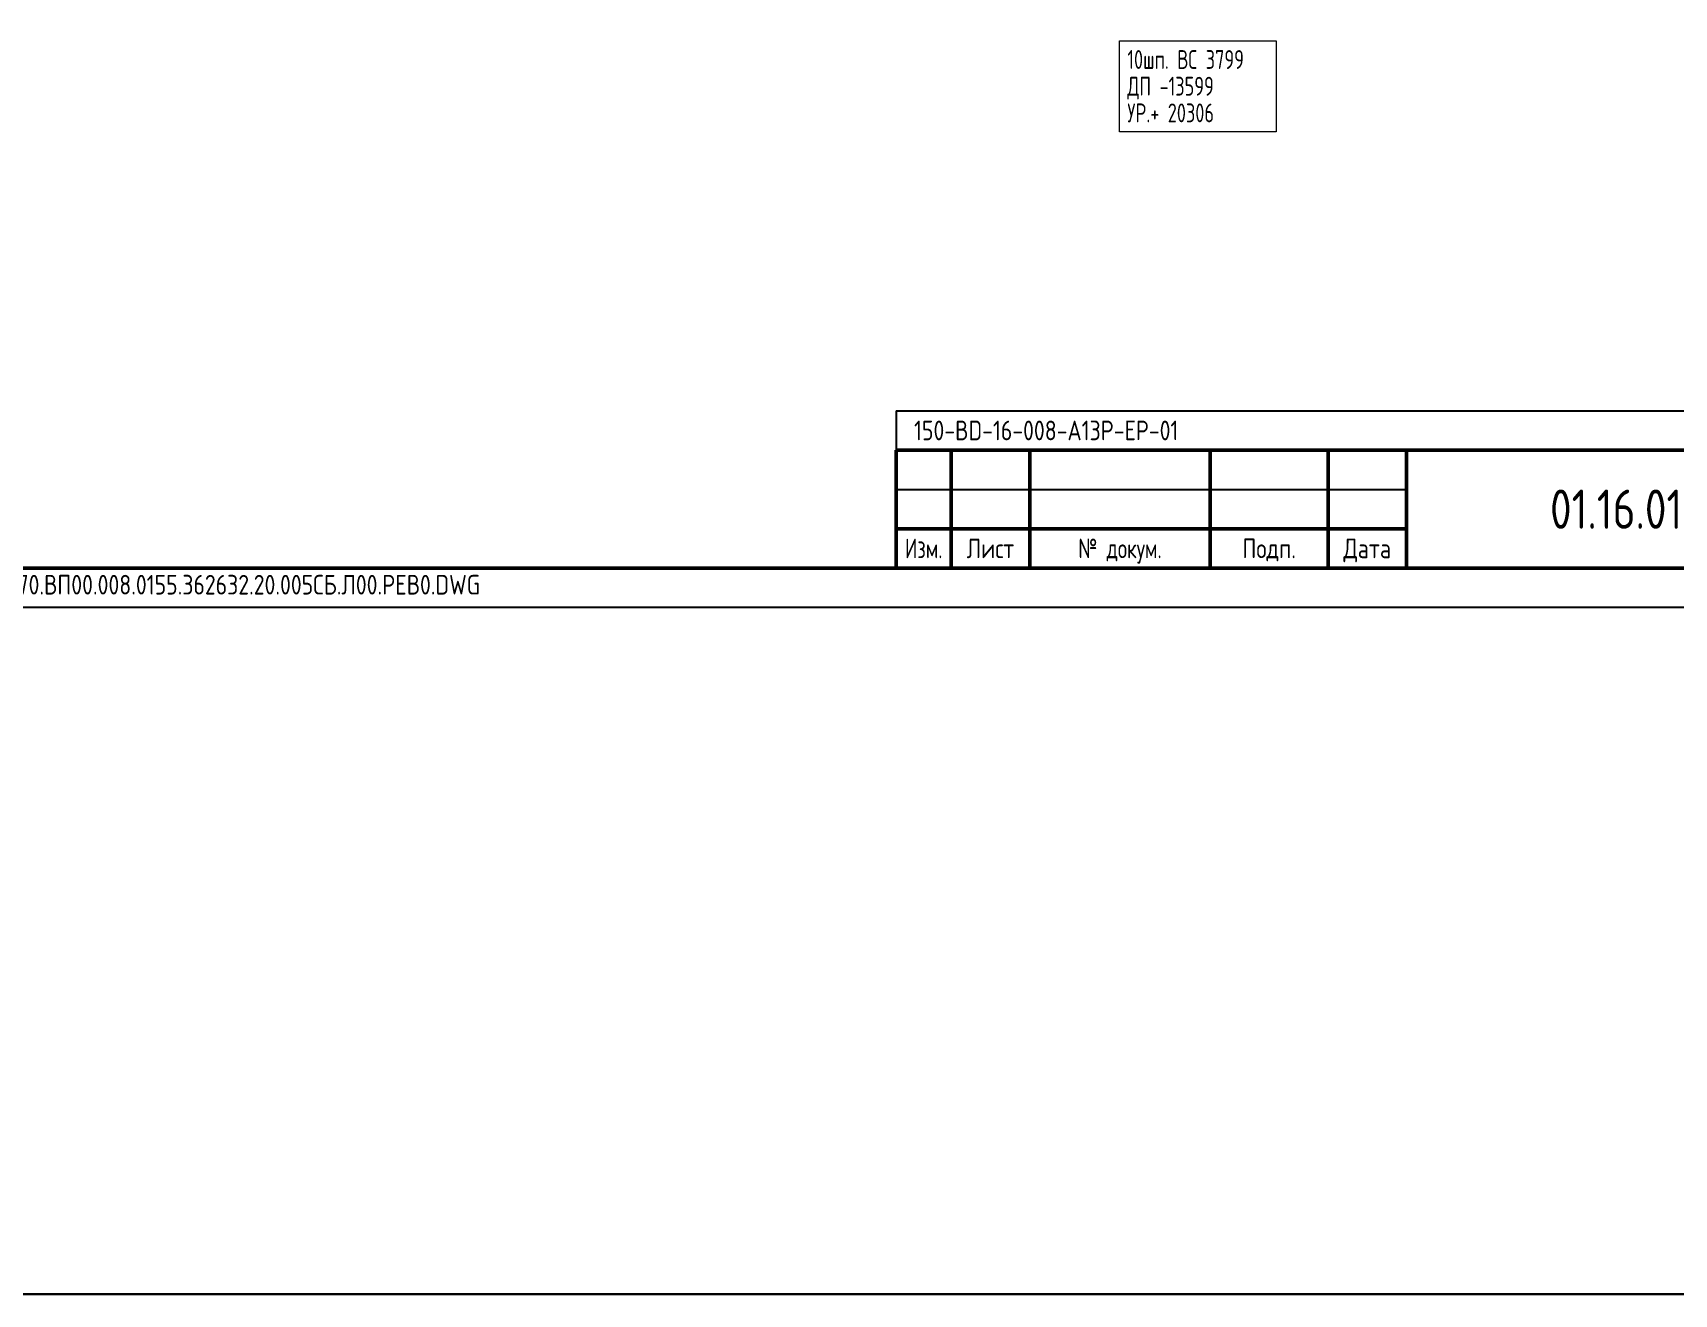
# Model space of a CAD drawing. Header units: millimetres. Extents: x 10051 to 26505, y 4675 to 5194.
# Drawn here: x 23154.2 to 23363.3, y 4674.7 to 4835.3 of the extents above; entities that cross this region are included whole.
import ezdxf
from ezdxf.enums import TextEntityAlignment as Align

# ---------------------------------------------------------------- set-up
doc = ezdxf.new("R2010")
doc.units = ezdxf.units.MM
doc.layers.get('0').update_dxf_attribs({"lineweight": 15})
for name, color, linetype, lineweight in [('OFORMLENIE', 7, 'Continuous', 25), ('подложка', 252, 'Continuous', 9), ('Построение', 7, 'Continuous', 30)]:
    doc.layers.add(name, color=color, linetype=linetype, lineweight=lineweight)
doc.styles.add('GOST_2.304', font='CS_Gost2304.shx', dxfattribs={"height": 2.5})
doc.styles.add('GOST_2.304_07', font='CS_Gost2304.shx', dxfattribs={"width": 0.7})
doc.styles.add('GOST_2.304_09', font='CS_Gost2304.shx', dxfattribs={"width": 0.9})
doc.styles.add('Style-CS_Gost2304', font='CS_Gost2304.shx')
doc.styles.add('TNR_30', font='times.ttf', dxfattribs={"height": 3})

# ---------------------------------------------------------------- blocks, each defined once
blk = doc.blocks.new('*U1752')
at = {"linetype": 'ByBlock', "lineweight": -2}
blk.add_lwpolyline([(420, 297), (0, 297), (0, 0), (420, 0)], close=True, dxfattribs=at)
at = {"linetype": 'ByBlock', "lineweight": 50}
blk.add_lwpolyline([(20, 292), (415, 292), (415, 5), (20, 5)], close=True, dxfattribs=at)
at = {"linetype": 'ByBlock', "lineweight": -2, "insert": (8, 2.5), "char_height": 2.5, "attachment_point": 4, "style": 'GOST_2.304'}
blk.add_mtext('C:\\\\Users\\\\GrigoryAO\\\\Desktop\\\\03-23-01\\\\4550.70.ВП00.008.0155.362632.20.005 ТОП-2\\\\4550.70.ВП00.008.0155.362632.20.005СБ.Л00.РЕВ0.DWG', dxfattribs=at)
at = {"linetype": 'ByBlock', "lineweight": -2, "style": 'TNR_30'}
blk.add_attdef('ВЕРХНИЙ_НОМЕР_ЛИСТА', text='', height=3, dxfattribs=at).set_placement((410, 287), align=Align.MIDDLE_CENTER)
blk = doc.blocks.new('ST_2a_dyn')
at = {"linetype": 'ByBlock', "lineweight": 50, "extrusion": (0, 1, 0)}
for p, q in [((-185, 15), (0, 15)), ((-10, 8), (0, 8)), ((-185, 5), (-120, 5)), ((-185, 0), (0, 0))]:
    blk.add_line(p, q, dxfattribs=at)
at = {"linetype": 'ByBlock', "lineweight": 50, "extrusion": (1, 0, 0)}
for p, q in [((-185, 0), (-185, 15)), ((-178, 15), (-178, 0)), ((-168, 15), (-168, 0)), ((-145, 15), (-145, 0)), ((-130, 15), (-130, 0)), ((-120, 0), (-120, 15)), ((-10, 0), (-10, 15))]:
    blk.add_line(p, q, dxfattribs=at)
at = {"linetype": 'ByBlock', "lineweight": 50}
blk.add_line((0, 15), (0, 0), dxfattribs=at)
at = {"linetype": 'ByBlock', "lineweight": -2, "extrusion": (0, 1, 0)}
blk.add_line((-185, 10), (-120, 10), dxfattribs=at)
at = {"linetype": 'ByBlock', "lineweight": -2, "style": 'GOST_2.304'}
for s, p in [('Лист', (-5, 11.5)), ('Лист', (-173, 2.5)), ('Подп.', (-137.5, 2.5)), ('Дата', (-125, 2.5))]:
    blk.add_text(s, height=2.5, dxfattribs=at).set_placement(p, align=Align.MIDDLE_CENTER)
at = {"linetype": 'ByBlock', "lineweight": -2, "width": 0.9}
for s, style, p in [('Изм.', 'GOST_2.304', (-181.5, 2.5)), ('№ докум.', 'GOST_2.304_09', (-156.5, 2.5))]:
    blk.add_text(s, height=2.5, dxfattribs=dict(at, style=style)).set_placement(p, align=Align.MIDDLE_CENTER)
at = {"linetype": 'ByBlock', "lineweight": -2}
for tag, height, style, flags, p in [('ИЗМ_2', 2.5, 'GOST_2.304', 12, (-181.5, 12.5)), ('ЛИСТ_2', 2.5, 'GOST_2.304', 12, (-173, 12.5)), ('N_ДОК_2', 2.5, 'GOST_2.304_09', 12, (-156.5, 12.5)), ('ИЗМ_1', 2.5, 'GOST_2.304', 12, (-181.5, 7.5)), ('ЛИСТ_1', 2.5, 'GOST_2.304', 12, (-173, 7.5)), ('N_ДОК_1', 2.5, 'GOST_2.304_09', 12, (-156.5, 7.5)), ('ШИФР', 5, 'GOST_2.304', 4, (-65, 7.5)), ('LIST', 3.5, 'GOST_2.304', 4, (-5, 4))]:
    blk.add_attdef(tag, text='', height=height, dxfattribs=dict(at, style=style, flags=flags)).set_placement(p, align=Align.MIDDLE_CENTER)
at = {"linetype": 'ByBlock', "lineweight": -2, "style": 'GOST_2.304_07', "width": 0.7, "flags": 12}
for tag, p in [('ДАТА_2', (-125, 12.5)), ('ДАТА_1', (-125, 7.5))]:
    blk.add_attdef(tag, text='', height=2.5, dxfattribs=at).set_placement(p, align=Align.MIDDLE_CENTER)

msp = doc.modelspace()

# ---------------------------------------------------------------- linework, layer by layer
at = {"layer": 'OFORMLENIE'}
for q in [(23449.26, 4787.19), (23264.21, 4782.19)]:
    msp.add_line((23264.21, 4787.19), q, dxfattribs=at)
at = {"layer": 'подложка'}
msp.add_3dface([(23292.65, 4834.35, 125.86), (23312.6, 4834.35, 125.86), (23312.6, 4822.75, 125.86), (23292.65, 4822.75, 125.86)], dxfattribs=at)
at = {"layer": 'Построение', "color": 3}
msp.add_lwpolyline([(10050.53, 4674.72), (26505.36, 4674.72), (26505.36, 5194.3), (10050.53, 5194.3)], close=True, dxfattribs=at)

# ---------------------------------------------------------------- block references
at = {"layer": 'OFORMLENIE'}
msp.add_blockref('*U1752', (23034.21, 4762.19), dxfattribs=at)
ref = msp.add_blockref('ST_2a_dyn', (23449.21, 4767.19), dxfattribs=at)
ref.add_attrib('LIST', '22', dxfattribs={"layer": '0', "linetype": 'ByBlock', "lineweight": -2, "height": 3.5, "style": 'GOST_2.304'}).set_placement((23444.21, 4771.19), align=Align.MIDDLE_CENTER)
ref.add_attrib('ШИФР', '01.16.01.08.155.362632.20.005СБ', dxfattribs={"layer": '0', "linetype": 'ByBlock', "lineweight": -2, "height": 5, "style": 'GOST_2.304'}).set_placement((23384.21, 4774.69), align=Align.MIDDLE_CENTER)

# ---------------------------------------------------------------- texts
at = {"layer": 'OFORMLENIE', "style": 'GOST_2.304'}
msp.add_text('150-BD-16-008-A13P-EP-01', height=2.5, dxfattribs=at).set_placement((23266.48, 4784.71), align=Align.MIDDLE_LEFT)
at = {"layer": 'подложка', "style": 'Style-CS_Gost2304', "width": 0.875}
for s, p in [('10шп. ВС 3799', (23293.65, 4831.95, 125.86)), ('ДП -13599', (23293.65, 4828.55, 125.86)), ('УР.+ 20306', (23293.65, 4825.15, 125.86))]:
    msp.add_text(s, height=2.4, rotation=360, dxfattribs=at).set_placement(p, align=Align.MIDDLE_LEFT)

doc.saveas('drawing.dxf')
